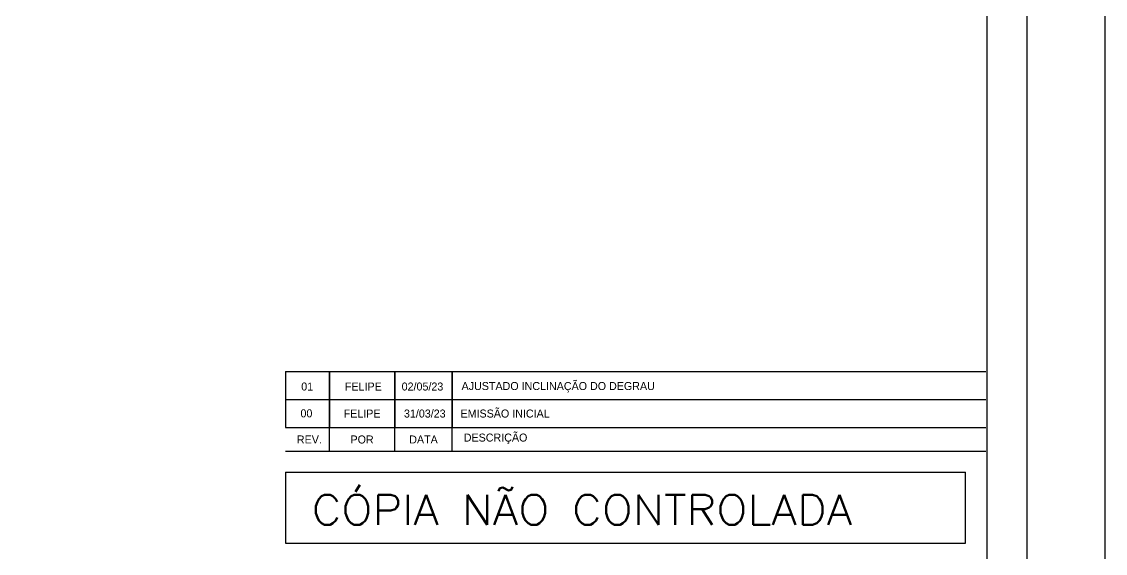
# Model space of a CAD drawing. Extents: x -2 to 121, y -2 to 61.
# Drawn here: x 93.77 to 120.85, y 13.29 to 26.59 of the extents above; entities that cross this region are included whole.
import ezdxf
from ezdxf.enums import TextEntityAlignment as Align

# ---------------------------------------------------------------- set-up
doc = ezdxf.new("R2010")
doc.units = 0
doc.header["$MEASUREMENT"] = 0
doc.linetypes.add('HIDDEN', pattern=[9.525, 6.35, -3.175])
doc.layers.get('0').update_dxf_attribs({"linetype": 'CONTINUOUS'})
doc.layers.get('Defpoints').update_dxf_attribs({"linetype": 'CONTINUOUS'})
for name, color, linetype in [('213', 252, 'CONTINUOUS'), ('ARQ_FOLHA', 7, 'CONTINUOUS'), ('ARQ_TXT-2', 2, 'CONTINUOUS'), ('PENA_02', 2, 'CONTINUOUS'), ('PSG-NV2-FLH-SELO', 1, 'CONTINUOUS')]:
    doc.layers.add(name, color=color, linetype=linetype)
doc.styles.add('01-MILLEU', font='GOTHIC.TTF')
doc.styles.add('R300', font='SIMPLEX.SHX', dxfattribs={"width": 1.1, "height": 5.5})

msp = doc.modelspace()

# ---------------------------------------------------------------- linework, layer by layer
at = {"color": 5, "linetype": 'Continuous'}
for p, q in [((100.36, 15.324), (100.36, 13.545)), ((100.36, 15.324), (117.36, 15.324)), ((117.36, 13.545), (117.36, 15.324)), ((100.36, 13.545), (117.36, 13.545))]:
    msp.add_line(p, q, dxfattribs=at)
at = {"layer": '213'}
for p, q in [((100.36, 17.839), (117.86, 17.839)), ((100.36, 17.839), (100.36, 16.44)), ((101.459, 17.839), (101.459, 17.139)), ((103.094, 17.839), (103.094, 17.139)), ((104.528, 17.839), (104.528, 17.139))]:
    msp.add_line(p, q, dxfattribs=at)
at = {"layer": 'ARQ_FOLHA', "color": 1}
for points in [[(0, 0), (118.9, 0), (118.9, 59.4), (0, 59.4)], [(2.5, 1), (117.9, 1), (117.9, 58.4), (2.5, 58.4)]]:
    msp.add_lwpolyline(points, close=True, dxfattribs=at)
at = {"layer": 'Defpoints', "color": 8, "linetype": 'HIDDEN', "ltscale": 100}
msp.add_lwpolyline([(-1.95, 60.95), (-1.95, -1.55), (120.85, -1.55), (120.85, 60.95)], close=True, dxfattribs=at)
at = {"layer": 'PENA_02', "linetype": 'Continuous'}
msp.add_lwpolyline([(0, 0), (118.9, 0), (118.9, 59.4), (0, 59.4), (0, 0)], dxfattribs=at)
at = {"layer": 'PSG-NV2-FLH-SELO'}
for p, q in [((101.459, 15.84), (101.459, 16.44)), ((103.094, 15.84), (103.094, 16.44)), ((104.528, 15.84), (104.528, 16.44)), ((117.86, 15.84), (100.36, 15.84))]:
    msp.add_line(p, q, dxfattribs=at)
at = {"layer": 'PSG-NV2-FLH-SELO', "color": 251}
for points in [[(100.36, 17.839), (101.459, 17.839), (101.459, 17.139), (101.459, 17.839), (103.094, 17.839), (103.094, 17.139), (103.094, 17.839), (104.528, 17.839), (104.528, 17.139), (104.528, 17.839), (116.56, 17.839), (116.56, 17.839), (117.86, 17.839)], [(100.36, 17.139), (101.459, 17.139), (101.459, 16.44), (101.459, 17.139), (103.094, 17.139), (103.094, 16.44), (103.094, 17.139), (104.528, 17.139), (104.528, 16.44), (104.528, 17.139), (116.56, 17.139), (116.56, 17.139), (117.86, 17.139)]]:
    msp.add_lwpolyline(points, dxfattribs=at)
at = {"layer": 'PSG-NV2-FLH-SELO'}
msp.add_lwpolyline([(100.36, 16.44), (117.86, 16.44)], dxfattribs=at)

# ---------------------------------------------------------------- texts
at = {"color": 5, "linetype": 'Continuous', "style": 'R300', "width": 1.1}
msp.add_text('CÓPIA NÃO CONTROLADA', height=0.75, dxfattribs=at).set_placement((101.018, 14.008))
at = {"layer": 'ARQ_TXT-2', "style": '01-MILLEU'}
for s, p in [('AJUSTADO INCLINAÇÃO DO DEGRAU ', (104.763, 17.377)), ('EMISSÃO INICIAL', (104.736, 16.689))]:
    msp.add_text(s, height=0.2, dxfattribs=at).set_placement(p)
at = {"layer": 'ARQ_TXT-2', "char_height": 0.2, "style": '01-MILLEU'}
for s, insert, width, attachment_point in [('DESCRIÇÃO', (104.818, 16.288), 3.93571, 1), ('REV.', (100.96, 16.24), 0.99956, 2), ('POR', (102.277, 16.24), 1.63449, 2), ('DATA', (103.455, 16.24), 3.93571, 1)]:
    msp.add_mtext(s, dxfattribs=dict(at, insert=insert, width=width, attachment_point=attachment_point))
at = {"layer": 'ARQ_TXT-2', "style": '01-MILLEU'}
for tag, text, p in [('01', '000', (100.905, 17.465)), ('FELIPE', '000', (102.308, 17.465)), ('02/05/23', '000', (103.786, 17.465)), ('00', '000', (100.886, 16.794)), ('FELIPE', 'RESP.DESEN', (102.277, 16.789)), ('31/03/23', '01/01/17', (103.844, 16.789))]:
    msp.add_attdef(tag, text=text, height=0.2, dxfattribs=at).set_placement(p, align=Align.MIDDLE_CENTER)

doc.saveas('drawing.dxf')
